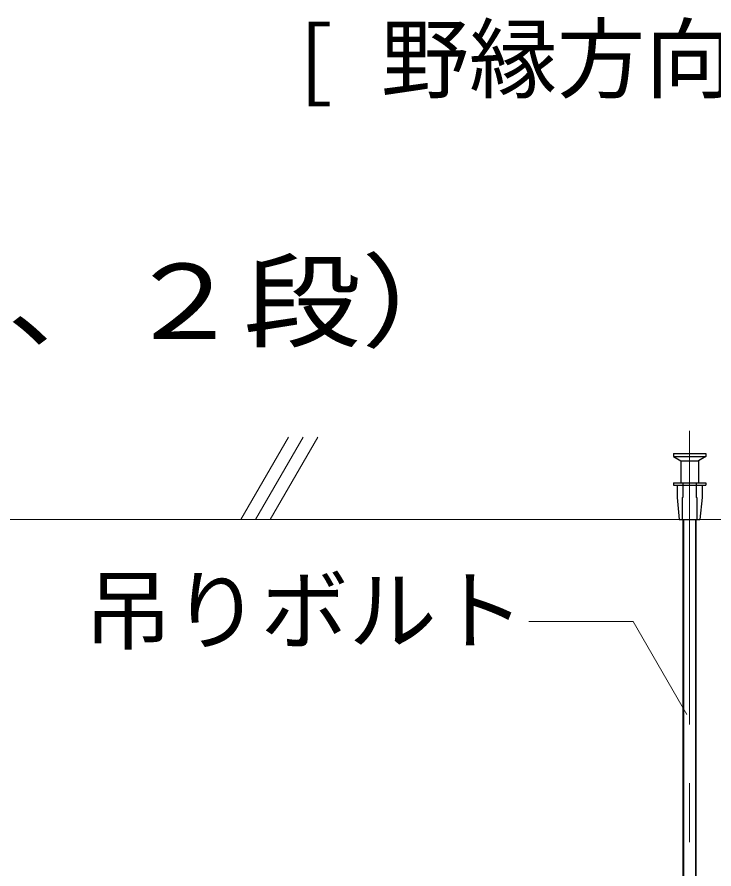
# Model space of a CAD drawing. Units: millimetres, scale not verified. Extents: x -7800 to 7800, y -5387 to 5300.
# Drawn here: x -6515 to -6040, y -2762 to -2182 of the extents above; entities that cross this region are included whole.
import ezdxf
from ezdxf.enums import TextEntityAlignment as Align

# ---------------------------------------------------------------- set-up
doc = ezdxf.new("R2010")
doc.units = ezdxf.units.MM
doc.header["$LTSCALE"] = 40
for name, pattern in [('CHAIN1', [8, 5, -1, 1, -1]), ('DASHED1', [1.8, 1.2, -0.6]), ('DOUBLE_CHAIN2', [12.8, 9, -1, 0.6, -0.6, 0.6, -1])]:
    doc.linetypes.add(name, pattern=pattern)
for name, color, linetype, lineweight in [('7-0_中心線', 4, 'CHAIN1', 9), ('7-1_吊り材', 7, 'Continuous', 18), ('7-6_文字・矢印', 7, 'Continuous', 18), ('7-9_躯体他', 4, 'Continuous', 9), ('7-C_ビス・アンカーボルト・強調図形', 2, 'Continuous', 25)]:
    doc.layers.add(name, color=color, linetype=linetype, lineweight=lineweight)
doc.styles.add('ＭＳ ゴシック', font='')
doc.styles.get('ＭＳ ゴシック').set_extended_font_data('MS Gothic')

msp = doc.modelspace()

# ---------------------------------------------------------------- linework, layer by layer
at = {"layer": '7-0_中心線'}
msp.add_line((-6056.9, -2463.8), (-6056.9, -4333.72), dxfattribs=at)
at = {"layer": '7-1_吊り材'}
for p, q in [((-6061.4, -3340.95), (-6061.4, -2524.25)), ((-6052.4, -2524.25), (-6052.4, -3340.95))]:
    msp.add_line(p, q, dxfattribs=at)
at = {"layer": '7-1_吊り材', "linetype": 'DOUBLE_CHAIN2'}
for p, q in [((-6060.84, -3340.95), (-6060.84, -2524.25)), ((-6052.97, -2524.25), (-6052.97, -3340.95))]:
    msp.add_line(p, q, dxfattribs=at)
at = {"layer": '7-6_文字・矢印'}
for p, q in [((-6166.27, -2593.69), (-6095.34, -2593.69)), ((-6095.34, -2593.69), (-6058.85, -2656.9))]:
    msp.add_line(p, q, dxfattribs=at)
at = {"layer": '7-9_躯体他'}
for p, q in [((-6362.28, -2524.25), (-6329.83, -2468.05)), ((-6352.28, -2524.25), (-6319.83, -2468.05)), ((-6342.28, -2524.25), (-6309.83, -2468.05)), ((-7262.16, -2524.25), (-4950.65, -2524.25))]:
    msp.add_line(p, q, dxfattribs=at)
at = {"layer": '7-C_ビス・アンカーボルト・強調図形'}
for p, q in [((-6067.9, -2479.25), (-6045.9, -2479.25)), ((-6067.9, -2479.25), (-6067.9, -2481.25)), ((-6067.9, -2481.25), (-6045.9, -2481.25)), ((-6067.9, -2481.25), (-6062.9, -2484.25)), ((-6045.9, -2481.25), (-6050.9, -2484.25)), ((-6045.9, -2479.25), (-6045.9, -2481.25)), ((-6062.9, -2484.25), (-6050.9, -2484.25)), ((-6062.9, -2484.25), (-6062.9, -2499.25)), ((-6050.9, -2484.25), (-6050.9, -2499.25)), ((-6067.9, -2499.25), (-6045.9, -2499.25)), ((-6067.9, -2499.25), (-6067.9, -2500.75)), ((-6045.9, -2499.25), (-6045.9, -2500.75)), ((-6067.9, -2500.75), (-6045.9, -2500.75)), ((-6065.4, -2500.75), (-6065.4, -2509.25)), ((-6048.4, -2500.75), (-6048.4, -2509.25)), ((-6065.4, -2509.25), (-6063.9, -2524.25)), ((-6048.4, -2509.25), (-6049.9, -2524.25)), ((-6063.9, -2524.25), (-6049.9, -2524.25))]:
    msp.add_line(p, q, dxfattribs=at)
at = {"layer": '7-C_ビス・アンカーボルト・強調図形', "linetype": 'DASHED1'}
for p, q in [((-6061.4, -2499.25), (-6061.4, -2509.25)), ((-6052.4, -2499.25), (-6052.4, -2509.25)), ((-6061.9, -2509.25), (-6061.4, -2509.25)), ((-6061.9, -2509.25), (-6061.9, -2524.25)), ((-6051.9, -2509.25), (-6052.4, -2509.25)), ((-6051.9, -2509.25), (-6051.9, -2524.25))]:
    msp.add_line(p, q, dxfattribs=at)

# ---------------------------------------------------------------- texts
at = {"layer": '7-6_文字・矢印', "style": 'ＭＳ ゴシック'}
for s, p in [('[ 野縁方向断面図 ]', (-6326.9, -2245.85)), ('吊りボルト', (-6469.04, -2621.23))]:
    msp.add_text(s, height=43.99, dxfattribs=at).set_placement(p, align=Align.BOTTOM_LEFT)
at = {"layer": '7-6_文字・矢印', "style": 'ＭＳ ゴシック', "width": 1.15}
msp.add_text('・斜め部材\u3000Ｖ字（２スパン、２段）', height=51.32, dxfattribs=at).set_placement((-7568.33, -2416.72), align=Align.BOTTOM_LEFT)

doc.saveas('drawing.dxf')
